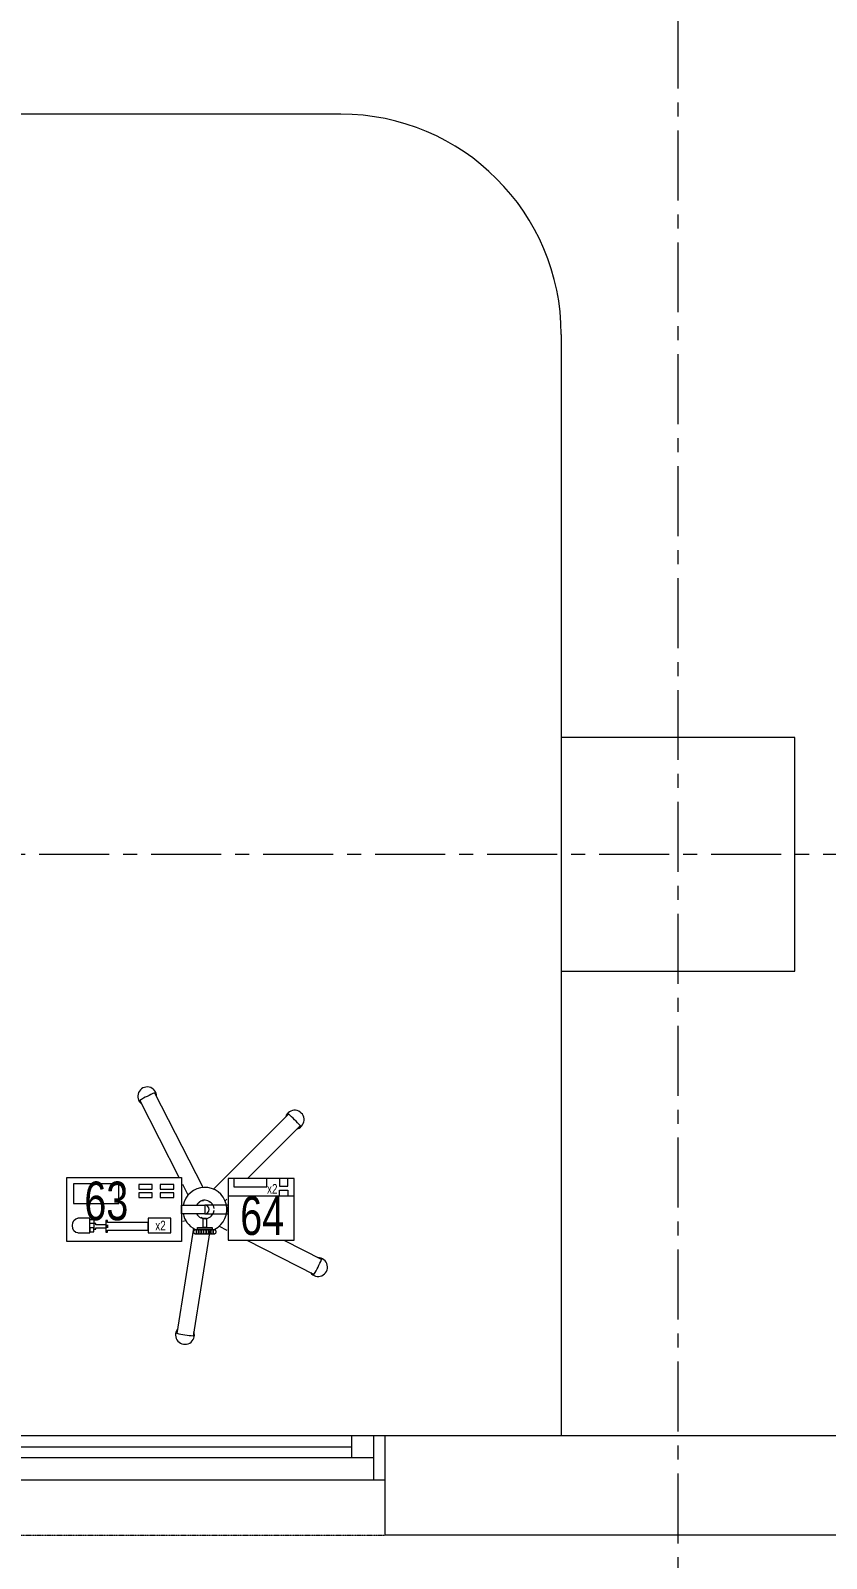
# Model space of a CAD drawing. Header units: millimetres. Extents: x 26027 to 581921, y 7230 to 233891.
# Drawn here: x 493730 to 495535, y 126347 to 129815 of the extents above; entities that cross this region are included whole.
import ezdxf

# ---------------------------------------------------------------- set-up
doc = ezdxf.new("R2010")
doc.units = ezdxf.units.MM
doc.header["$LTSCALE"] = 5
doc.linetypes.add('CENTER', pattern=[50.8, 31.75, -6.35, 6.35, -6.35])
doc.linetypes.add('HIDDEN2', pattern=[0.1875, 0.125, -0.0625])
for name, color, linetype, lineweight in [('Aluminum', 252, 'Continuous', 5), ('Medical Equipment and Furniture', 252, 'Continuous', 0), ('Medical Equipment and Furniture1', 252, 'Continuous', 5), ('Medical Equipment and Furniture2', 252, 'Continuous', 13), ('Proj', 252, 'HIDDEN2', 5), ('Structure', 252, 'Continuous', 5), ('Walls', 252, 'Continuous', 5)]:
    doc.layers.add(name, color=color, linetype=linetype, lineweight=lineweight)
doc.layers.add('axes', color=252, linetype='Continuous')
doc.styles.add('X3G_ENTITY_257CFD', font='swisscl.ttf', dxfattribs={"height": 200})

# ---------------------------------------------------------------- blocks, each defined once
blk = doc.blocks.new('Syringe')
at = {"layer": 'Medical Equipment and Furniture2', "color": 254}
for points in [[(42.9739, -11.5277), (42.7139, -11.5277), (42.7139, -11.3827), (42.9739, -11.3827), (42.9739, -11.5277)], [(42.7384, -11.5086), (42.7658, -11.5086), (42.7658, -11.475), (42.7384, -11.475)], [(42.779, -11.4899), (42.779, -11.487), (42.7748, -11.487), (42.7748, -11.5), (42.779, -11.5), (42.779, -11.497)], [(42.8023, -11.4899), (42.779, -11.4899)], [(42.779, -11.497), (42.8023, -11.497)], [(42.8055, -11.4851), (42.8055, -11.48), (42.8023, -11.48), (42.8023, -11.5069), (42.8055, -11.5069), (42.8055, -11.5019)], [(42.8055, -11.5019), (42.8984, -11.5019), (42.8984, -11.4851), (42.8055, -11.4851)], [(42.8055, -11.4899), (42.8055, -11.497)], [(42.8055, -11.497), (42.8055, -11.4899)], [(42.8055, -11.497), (42.8055, -11.4899)]]:
    blk.add_lwpolyline(points, dxfattribs=at)
for points in [[(42.8312, -11.3974), (42.7289, -11.3974), (42.7289, -11.4415), (42.8312, -11.4415)], [(42.9073, -11.3985), (42.8765, -11.3985), (42.8765, -11.4091), (42.9073, -11.4091)], [(42.956, -11.3985), (42.9252, -11.3985), (42.9252, -11.4091), (42.956, -11.4091)], [(42.9073, -11.4175), (42.8765, -11.4175), (42.8765, -11.4281), (42.9073, -11.4281)], [(42.956, -11.4175), (42.9252, -11.4175), (42.9252, -11.4281), (42.956, -11.4281)], [(42.7748, -11.487), (42.7658, -11.487), (42.7658, -11.4777), (42.7748, -11.4777)], [(42.9498, -11.475), (42.8984, -11.475), (42.8984, -11.5086), (42.9498, -11.5086)], [(42.7748, -11.4967), (42.7658, -11.4967), (42.7658, -11.5059), (42.7748, -11.5059)]]:
    blk.add_lwpolyline(points, close=True, dxfattribs=at)
at = {"layer": 'Medical Equipment and Furniture2', "color": 254, "extrusion": (0, 0, -1)}
blk.add_ellipse((42.7384, -11.4918), major_axis=(0, 0.0168), ratio=0.733735, start_param=3.141593, end_param=6.283185, dxfattribs=at)
blk = doc.blocks.new('Infusion')
at = {"layer": 'Medical Equipment and Furniture2', "color": 254}
for points in [[(43.0793, -11.3852), (43.0793, -11.5252), (43.2293, -11.5252), (43.2293, -11.3852), (43.0793, -11.3852)], [(43.1962, -11.4242), (43.1962, -11.4114), (43.215, -11.4114), (43.215, -11.4242)]]:
    blk.add_lwpolyline(points, dxfattribs=at)
for points in [[(43.0793, -11.3852), (43.0793, -11.4242), (43.2293, -11.4242), (43.2293, -11.3852)], [(43.0927, -11.3852), (43.0927, -11.404), (43.1673, -11.404), (43.1673, -11.3852)], [(43.1962, -11.3852), (43.1962, -11.4027), (43.215, -11.4027), (43.215, -11.3852)]]:
    blk.add_lwpolyline(points, close=True, dxfattribs=at)
blk = doc.blocks.new('Infusion Syringe')
at = {"layer": 'Medical Equipment and Furniture1'}
for p, q in [((43.0225, -11.4053), (42.9127, -11.1899)), ((42.9683, -11.3827), (42.8788, -11.2071)), ((43.0459, -11.409), (43.2169, -11.238)), ((43.1234, -11.3852), (43.2437, -11.2649)), ((42.9886, -11.4225), (42.9765, -11.3988)), ((42.9753, -11.4431), (42.9739, -11.4433)), ((43.0124, -11.4411), (43.017, -11.4365)), ((43.0234, -11.4354), (43.017, -11.4365)), ((43.0357, -11.4374), (43.0414, -11.4403)), ((43.0444, -11.4461), (43.0414, -11.4403)), ((43.0728, -11.4359), (43.0766, -11.432)), ((43.0175, -11.473), (43.0233, -11.476)), ((43.0297, -11.4749), (43.0233, -11.476)), ((43.0407, -11.4693), (43.0453, -11.4647)), ((43.0463, -11.4583), (43.0453, -11.4647)), ((43.0791, -11.4595), (43.0793, -11.4596)), ((43.0006, -11.498), (42.9627, -11.7368)), ((42.9838, -11.4812), (42.9765, -11.4824)), ((43.0381, -11.5039), (43.0003, -11.7427)), ((43.0592, -11.4932), (43.0766, -11.502)), ((43.1221, -11.5252), (43.2746, -11.6029)), ((43.2058, -11.5252), (43.2919, -11.5691))]:
    blk.add_line(p, q, dxfattribs=at)
for points in [[(43.0266, -11.4455), (43.0266, -11.4649), (42.9739, -11.4649), (42.9739, -11.4455)], [(43.0266, -11.4455), (43.0266, -11.4649), (43.0793, -11.4649), (43.0793, -11.4455)], [(43.043, -11.4963), (43.043, -11.5009), (43.0102, -11.5009), (43.0102, -11.4963)]]:
    blk.add_lwpolyline(points, close=True, dxfattribs=at)
for points in [[(43.0302, -11.4759), (43.0302, -11.4963), (43.0229, -11.4963), (43.0229, -11.4759)], [(43.0046, -11.5009), (43.0485, -11.5009)], [(43.0485, -11.5116), (43.0046, -11.5116)]]:
    blk.add_lwpolyline(points, dxfattribs=at)
for centre, radius, start, end in [((42.8958, -11.1985), 0.0214, 359.734, 234.266), ((43.0266, -11.4552), 0.2881, 113.2187, 120.7813), ((43.2303, -11.2515), 0.0214, 287.734, 162.266), ((43.0266, -11.4552), 0.2881, 41.2187, 48.7813), ((43.0266, -11.4552), 0.0501, 296.8163, 169.3714), ((43.0266, -11.4552), 0.021, 6.8276, 152.4616), ((43.0266, -11.4552), 0.0501, 190.6286, 243.1837), ((43.0266, -11.4552), 0.021, 207.5384, 353.1724), ((43.0266, -11.4552), 0.00972, 270, 90), ((43.2833, -11.586), 0.0214, 215.734, 90.266), ((43.0266, -11.4552), 0.2881, 329.2187, 336.7813), ((42.9815, -11.7398), 0.0214, 143.734, 18.266), ((43.0266, -11.4552), 0.2881, 257.2187, 264.7813)]:
    blk.add_arc(centre, radius, start, end, dxfattribs=at)
for centre in [(43.0046, -11.5062), (43.0101, -11.5062), (43.0156, -11.5062), (43.0211, -11.5062), (43.0266, -11.5062), (43.0321, -11.5062), (43.0375, -11.5062), (43.043, -11.5062), (43.0485, -11.5062)]:
    blk.add_ellipse(centre, major_axis=(0, -0.00537), ratio=0.510594, start_param=3.141593, end_param=9.424778, dxfattribs=at)
for name in ['Syringe', 'Infusion']:
    blk.add_blockref(name, (0, 0), dxfattribs=at)

msp = doc.modelspace()

# ---------------------------------------------------------------- linework, layer by layer
at = {"layer": 'Aluminum'}
for p, q in [((494533.8, 126625.3), (493033.8, 126625.3)), ((494458.8, 126575.3), (494458.8, 126625.3)), ((494508.8, 126525.3), (494508.8, 126625.3)), ((494508.8, 126575.3), (493058.8, 126575.3)), ((493108.8, 126600.3), (494458.8, 126600.3)), ((494533.8, 126525.3), (493033.8, 126525.3))]:
    msp.add_line(p, q, dxfattribs=at)
at = {"layer": 'axes', "linetype": 'CENTER', "lineweight": 0}
for p, q in [((495198.8, 120285.6, 0), (495198.8, 210035.3, 0)), ((581030.5, 127945.3, 2.4), (449113.3, 127945.3, 2.4))]:
    msp.add_line(p, q, dxfattribs=at)
at = {"layer": 'Medical Equipment and Furniture'}
for p, q in [((494433.8, 129625.3, 0), (492098.8, 129625.3, 0)), ((494933.8, 129125.3, 0), (494933.8, 126625.3, 0))]:
    msp.add_line(p, q, dxfattribs=at)
msp.add_arc((494433.8, 129125.3, 0), 500, 0, 90, dxfattribs=at)
at = {"layer": 'Proj'}
msp.add_line((493033.8, 126400.3), (494533.8, 126400.3), dxfattribs=at)
at = {"layer": 'Structure', "elevation": 0}
msp.add_lwpolyline([(494933.8, 127680.3), (495463.8, 127680.3), (495463.8, 128210.3), (494933.8, 128210.3)], close=True, dxfattribs=at)
at = {"layer": 'Walls'}
for p, q in [((494533.8, 126625.3), (494533.8, 126400.3)), ((496123.8, 126625.3), (494533.8, 126625.3)), ((496123.8, 126400.3), (494533.8, 126400.3))]:
    msp.add_line(p, q, dxfattribs=at)

# ---------------------------------------------------------------- block references
at = {"layer": 'Medical Equipment and Furniture', "xscale": 1000, "yscale": 1000, "zscale": 1000}
msp.add_blockref('Infusion Syringe', (451098.9, 138594.6, 0), dxfattribs=at)

# ---------------------------------------------------------------- texts
at = {"layer": 'Medical Equipment and Furniture', "char_height": 87.47, "attachment_point": 2, "style": 'X3G_ENTITY_257CFD'}
for s, insert in [('63', (493902, 127202.5, 0)), ('64', (494255.6, 127169.1, 0))]:
    msp.add_mtext(s, dxfattribs=dict(at, insert=insert))
at = {"layer": 'Medical Equipment and Furniture', "char_height": 21.87, "width": 20.636, "attachment_point": 2, "style": 'X3G_ENTITY_257CFD'}
for insert in [(494278.4, 127197.1, 0), (494024.9, 127113.7, 0)]:
    msp.add_mtext('x2', dxfattribs=dict(at, insert=insert))

doc.saveas('drawing.dxf')
